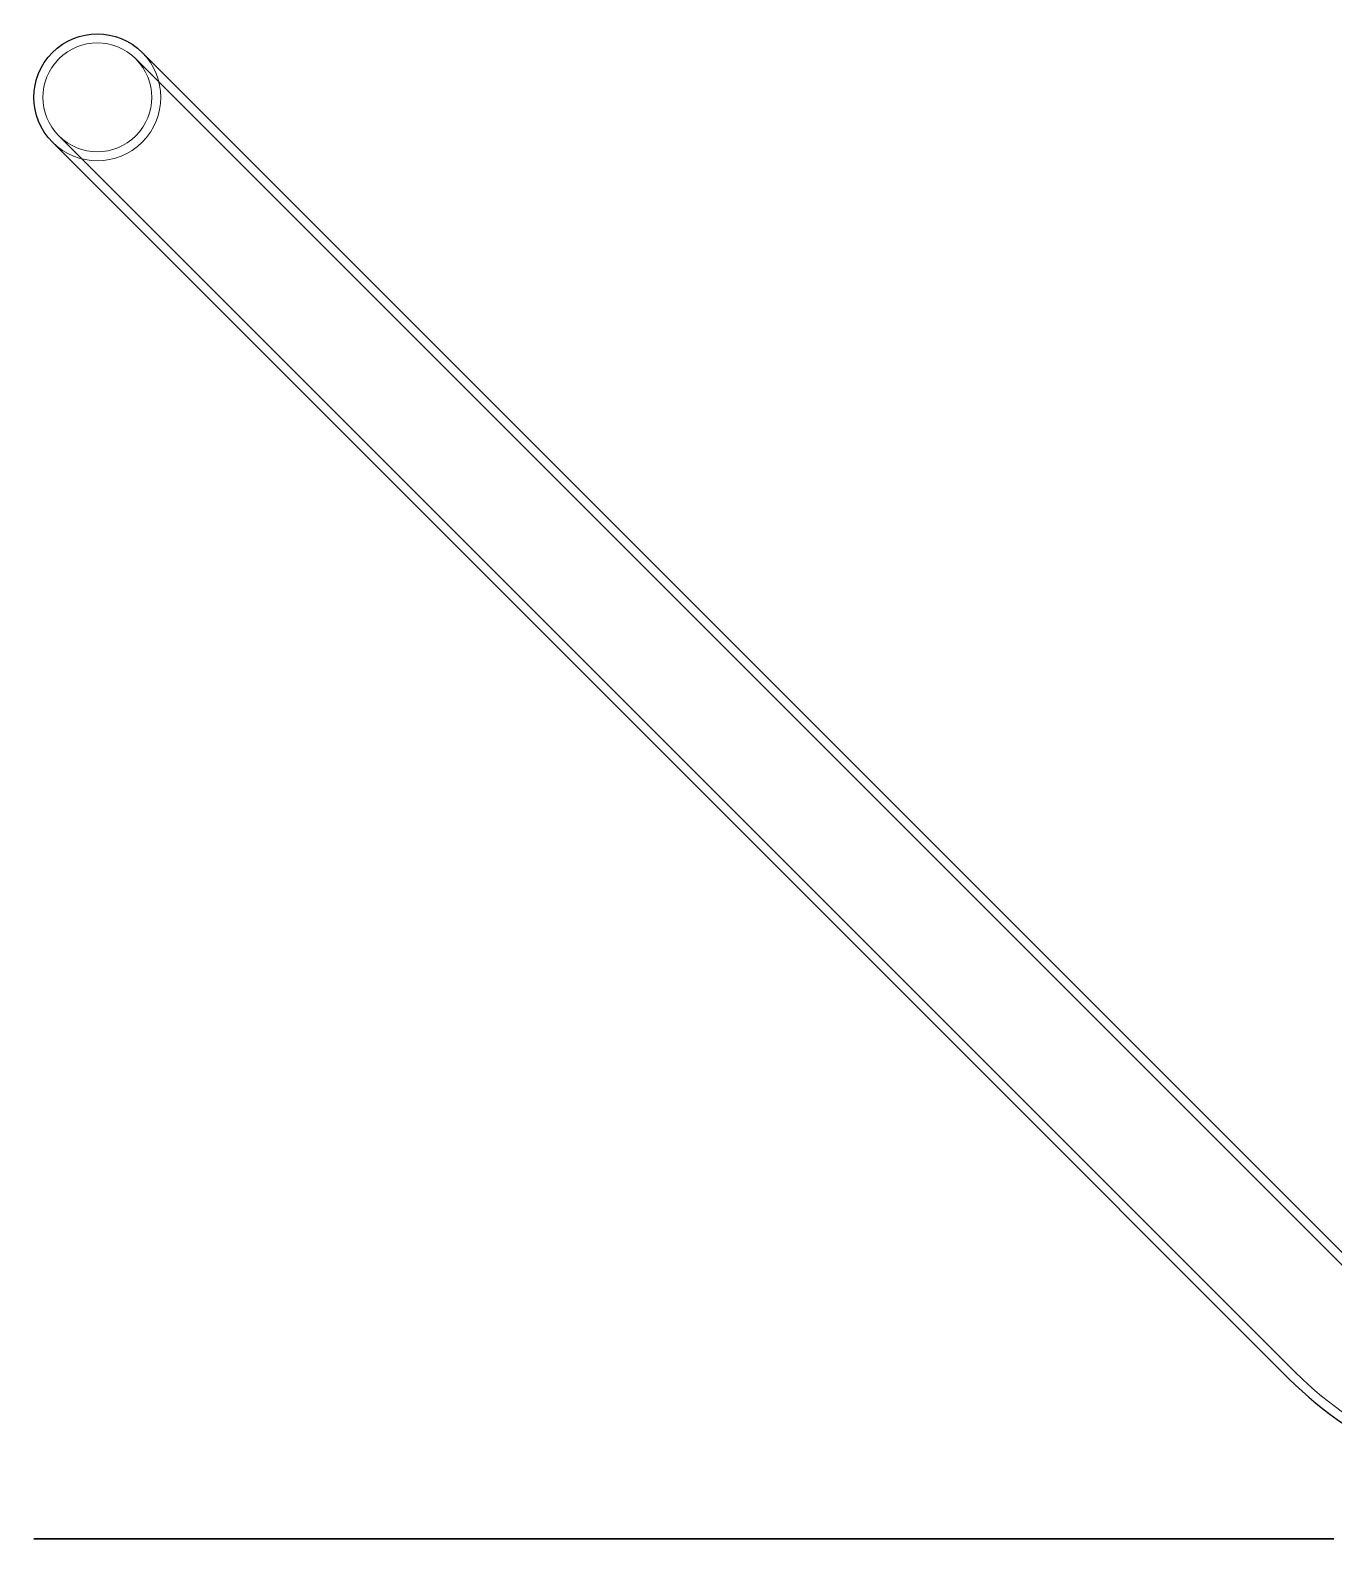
# Model space of a CAD drawing. Header units: millimetres. Extents: x -521 to 145, y 0 to 499.
# Drawn here: x -520.6 to -89.3, y 0 to 499.1 of the extents above; entities that cross this region are included whole.
import ezdxf
from ezdxf.lldxf.tags import DXFTag

# ---------------------------------------------------------------- set-up
doc = ezdxf.new("R2010")
doc.units = ezdxf.units.MM
doc.layers.add('ORTHO$31', color=7, linetype='Continuous', true_color=0xffffff)
doc.layers.add('ORTHO$32', color=7, linetype='Continuous', true_color=0xffffff)
tags = doc.linetypes.add('DASHED', pattern=[25.72, 12.86, -12.86]).pattern_tags.tags
tags[6:7] = [DXFTag(74, 4), DXFTag(75, 0), DXFTag(340, '0'), DXFTag(46, 0.0), DXFTag(50, 0.0), DXFTag(44, 0.0), DXFTag(45, 0.0)]
tags[4:5] = [DXFTag(74, 4), DXFTag(75, 0), DXFTag(340, '0'), DXFTag(46, 0.0), DXFTag(50, 0.0), DXFTag(44, 0.0), DXFTag(45, 0.0)]

msp = doc.modelspace()

# ---------------------------------------------------------------- linework, layer by layer
at = {"layer": 'ORTHO$31', "color": 53, "linetype": 'DASHED', "lineweight": 18}
for p, q in [((-485.68, 489.63), (-414.97, 418.92)), ((-414.97, 418.92), (-485.68, 489.63)), ((-485.68, 489.63), (-485.68, 489.63)), ((-483.56, 491.76), (-483.56, 491.76)), ((-513.26, 462.06), (-513.26, 462.06)), ((-511.13, 464.18), (-511.13, 464.18)), ((-440.42, 393.47), (-511.13, 464.18)), ((-511.13, 464.18), (-440.42, 393.47)), ((-188.69, 192.65), (-414.97, 418.92)), ((-214.15, 167.19), (-440.42, 393.47)), ((-76.56, 80.52), (-188.69, 192.65)), ((-102.02, 55.06), (-214.15, 167.19))]:
    msp.add_line(p, q, dxfattribs=at)
at = {"layer": 'ORTHO$31', "color": 30, "linetype": 'Continuous', "lineweight": 25}
for p, q in [((-483.56, 491.76), (-412.85, 421.04)), ((-412.85, 421.04), (-483.56, 491.76)), ((-513.26, 462.06), (-442.54, 391.35)), ((-442.54, 391.35), (-513.26, 462.06)), ((-412.85, 421.04), (-186.57, 194.77)), ((-442.54, 391.35), (-216.27, 165.07)), ((-186.57, 194.77), (-74.44, 82.64)), ((-216.27, 165.07), (-104.14, 52.94))]:
    msp.add_line(p, q, dxfattribs=at)
at = {"layer": 'ORTHO$31', "color": 30, "linetype": 'Continuous', "lineweight": 25, "extrusion": (0, 0, -1)}
msp.add_arc((498.41, 476.91), 21, 315, 135, dxfattribs=at)
at = {"layer": 'ORTHO$31', "color": 53, "linetype": 'DASHED', "lineweight": 18, "extrusion": (0, 0, -1)}
for centre, radius, start, end in [((498.41, 476.91), 18, 315, 135), ((498.41, 476.91), 21, 135, 315), ((498.41, 476.91), 18, 135, 315), ((18.58, 138.5), 118, 270, 315)]:
    msp.add_arc(centre, radius, start, end, dxfattribs=at)
at = {"layer": 'ORTHO$31', "color": 30, "linetype": 'Continuous', "lineweight": 25}
msp.add_arc((-18.58, 138.5), 121, 225, 270, dxfattribs=at)
at = {"layer": 'ORTHO$32', "color": 30, "linetype": 'Continuous', "lineweight": 25}
for p, q in [((-519.41, 0, 100), (-519.41, 0, 900)), ((-477.41, 0, 900), (-477.41, 0, 100)), ((-201.42, 0, 979), (-427.7, 0, 979)), ((-427.7, 0, 21), (-201.42, 0, 21)), ((-201.42, 0, -21), (-427.7, 0, -21)), ((-427.7, 0, 1021), (-201.42, 0, 1021)), ((-89.29, 0, -21), (-201.42, 0, -21)), ((-89.29, 0, 979), (-201.42, 0, 979)), ((-201.42, 0, 1021), (-89.29, 0, 1021)), ((-201.42, 0, 21), (-89.29, 0, 21))]:
    msp.add_line(p, q, dxfattribs=at)
at = {"layer": 'ORTHO$32', "color": 53, "linetype": 'DASHED', "lineweight": 18}
for p, q in [((-516.41, 0, 100), (-516.41, 0, 900)), ((-480.41, 0, 900), (-480.41, 0, 100)), ((-427.7, 0, 1018), (-201.42, 0, 1018)), ((-201.42, 0, -18), (-427.7, 0, -18)), ((-201.42, 0, 982), (-427.7, 0, 982)), ((-427.7, 0, 18), (-201.42, 0, 18)), ((-89.29, 0, -18), (-201.42, 0, -18)), ((-201.42, 0, 1018), (-89.29, 0, 1018)), ((-201.42, 0, 18), (-89.29, 0, 18)), ((-89.29, 0, 982), (-201.42, 0, 982))]:
    msp.add_line(p, q, dxfattribs=at)
at = {"layer": 'ORTHO$32', "color": 30, "linetype": 'Continuous', "lineweight": 25}
for points, knots in [([(-427.7, 0, -21), (-428.44, 0, -21), (-430.37, 0, -20.97), (-433.48, 0, -20.79), (-437.02, 0, -20.42), (-440.54, 0, -19.86), (-444.04, 0, -19.13), (-447.52, 0, -18.23), (-450.97, 0, -17.15), (-454.39, 0, -15.9), (-457.76, 0, -14.47), (-461.09, 0, -12.88), (-464.38, 0, -11.11), (-467.61, 0, -9.18), (-470.78, 0, -7.09), (-473.89, 0, -4.83), (-476.94, 0, -2.41), (-479.91, 0, 0.17), (-482.8, 0, 2.9), (-485.61, 0, 5.78), (-488.33, 0, 8.8), (-490.97, 0, 11.97), (-493.5, 0, 15.26), (-495.93, 0, 18.69), (-498.26, 0, 22.24), (-500.48, 0, 25.91), (-502.59, 0, 29.69), (-504.59, 0, 33.57), (-506.46, 0, 37.55), (-508.22, 0, 41.63), (-509.86, 0, 45.78), (-511.37, 0, 50.02), (-512.75, 0, 54.33), (-514.01, 0, 58.7), (-515.14, 0, 63.14), (-516.14, 0, 67.62), (-517.01, 0, 72.15), (-517.75, 0, 76.72), (-518.35, 0, 81.33), (-518.82, 0, 85.96), (-519.16, 0, 90.61), (-519.36, 0, 95.29), (-519.41, 0, 98.42), (-519.41, 0, 100)], [0, 0, 0, 0, 0.014689, 0.038111, 0.061534, 0.084975, 0.10845, 0.131976, 0.155566, 0.179235, 0.202994, 0.226853, 0.250819, 0.274898, 0.299093, 0.323404, 0.347829, 0.372364, 0.397003, 0.421739, 0.446564, 0.471466, 0.496437, 0.521466, 0.546543, 0.57166, 0.596807, 0.621977, 0.647163, 0.672359, 0.697561, 0.722762, 0.747962, 0.773158, 0.798348, 0.823531, 0.848709, 0.873881, 0.899047, 0.924209, 0.949368, 0.974526, 1, 1, 1, 1]), ([(-519.41, 0, 900), (-519.41, 0, 900.85), (-519.39, 0, 903.26), (-519.27, 0, 907.22), (-518.99, 0, 911.88), (-518.58, 0, 916.52), (-518.04, 0, 921.14), (-517.37, 0, 925.73), (-516.56, 0, 930.28), (-515.62, 0, 934.79), (-514.55, 0, 939.26), (-513.35, 0, 943.67), (-512.02, 0, 948.01), (-510.56, 0, 952.29), (-508.98, 0, 956.5), (-507.27, 0, 960.62), (-505.44, 0, 964.66), (-503.49, 0, 968.61), (-501.42, 0, 972.45), (-499.23, 0, 976.19), (-496.94, 0, 979.82), (-494.53, 0, 983.32), (-492.01, 0, 986.7), (-489.39, 0, 989.95), (-486.68, 0, 993.07), (-483.87, 0, 996.04), (-480.97, 0, 998.86), (-477.99, 0, 1001.52), (-474.92, 0, 1004.03), (-471.79, 0, 1006.38), (-468.59, 0, 1008.56), (-465.32, 0, 1010.57), (-462.01, 0, 1012.41), (-458.64, 0, 1014.07), (-455.23, 0, 1015.56), (-451.78, 0, 1016.87), (-448.3, 0, 1018), (-444.79, 0, 1018.95), (-441.26, 0, 1019.73), (-437.72, 0, 1020.32), (-434.17, 0, 1020.73), (-430.82, 0, 1020.96), (-428.67, 0, 1021), (-427.7, 0, 1021)], [0, 0, 0, 0, 0.013737, 0.038897, 0.064061, 0.089231, 0.114407, 0.139592, 0.164788, 0.189994, 0.215212, 0.240443, 0.265686, 0.290942, 0.316209, 0.341485, 0.366769, 0.392057, 0.417343, 0.442622, 0.467887, 0.493131, 0.518344, 0.543517, 0.56864, 0.593702, 0.618691, 0.643597, 0.668409, 0.693117, 0.717713, 0.742192, 0.76655, 0.790784, 0.814895, 0.838888, 0.862767, 0.886543, 0.910224, 0.933824, 0.957357, 0.980838, 1, 1, 1, 1]), ([(-427.7, 0, 979), (-428, 0, 979), (-429.06, 0, 978.98), (-430.87, 0, 978.86), (-433.14, 0, 978.52), (-435.38, 0, 978.01), (-437.6, 0, 977.33), (-439.78, 0, 976.49), (-441.93, 0, 975.5), (-444.04, 0, 974.35), (-446.12, 0, 973.06), (-448.16, 0, 971.62), (-450.17, 0, 970.04), (-452.13, 0, 968.31), (-454.06, 0, 966.44), (-455.94, 0, 964.43), (-457.77, 0, 962.28), (-459.55, 0, 960), (-461.27, 0, 957.58), (-462.93, 0, 955.04), (-464.52, 0, 952.37), (-466.04, 0, 949.58), (-467.48, 0, 946.68), (-468.84, 0, 943.67), (-470.11, 0, 940.56), (-471.29, 0, 937.35), (-472.38, 0, 934.06), (-473.37, 0, 930.68), (-474.26, 0, 927.23), (-475.04, 0, 923.72), (-475.71, 0, 920.15), (-476.28, 0, 916.53), (-476.73, 0, 912.87), (-477.07, 0, 909.18), (-477.3, 0, 905.47), (-477.39, 0, 902.41), (-477.41, 0, 900.58), (-477.41, 0, 900)], [0, 0, 0, 0, 0.013849, 0.048395, 0.082732, 0.116524, 0.149574, 0.181824, 0.213309, 0.244117, 0.274346, 0.304098, 0.333462, 0.362518, 0.391332, 0.41996, 0.448448, 0.476834, 0.505149, 0.533417, 0.561658, 0.589887, 0.618115, 0.64635, 0.674598, 0.702864, 0.731152, 0.759464, 0.787799, 0.816158, 0.844538, 0.872938, 0.901354, 0.929785, 0.958225, 0.986672, 1, 1, 1, 1]), ([(-477.41, 0, 100), (-477.41, 0, 99.37), (-477.39, 0, 97.5), (-477.29, 0, 94.38), (-477.06, 0, 90.67), (-476.72, 0, 86.98), (-476.26, 0, 83.33), (-475.69, 0, 79.71), (-475.01, 0, 76.14), (-474.22, 0, 72.63), (-473.33, 0, 69.19), (-472.34, 0, 65.82), (-471.25, 0, 62.53), (-470.07, 0, 59.33), (-468.79, 0, 56.23), (-467.44, 0, 53.23), (-466, 0, 50.34), (-464.48, 0, 47.56), (-462.89, 0, 44.91), (-461.24, 0, 42.38), (-459.53, 0, 39.98), (-457.77, 0, 37.71), (-455.95, 0, 35.59), (-454.1, 0, 33.6), (-452.2, 0, 31.76), (-450.27, 0, 30.05), (-448.32, 0, 28.5), (-446.33, 0, 27.08), (-444.32, 0, 25.81), (-442.29, 0, 24.69), (-440.24, 0, 23.71), (-438.16, 0, 22.87), (-436.05, 0, 22.18), (-433.92, 0, 21.64), (-431.75, 0, 21.26), (-429.67, 0, 21.04), (-428.31, 0, 21), (-427.7, 0, 21)], [0, 0, 0, 0, 0.014426, 0.042872, 0.071314, 0.099745, 0.128161, 0.15656, 0.184937, 0.213289, 0.241615, 0.269911, 0.298178, 0.326414, 0.35462, 0.382798, 0.410952, 0.439088, 0.467214, 0.495337, 0.523469, 0.551627, 0.579829, 0.608103, 0.636478, 0.664994, 0.693694, 0.722634, 0.751876, 0.781495, 0.811573, 0.8422, 0.873469, 0.90546, 0.938223, 0.971737, 1, 1, 1, 1])]:
    msp.add_open_spline(points, degree=3, knots=knots, dxfattribs=at)
at = {"layer": 'ORTHO$32', "color": 53, "linetype": 'DASHED', "lineweight": 18}
for points, knots in [([(-516.41, 0, 900), (-516.41, 0, 900.83), (-516.39, 0, 903.2), (-516.27, 0, 907.11), (-516, 0, 911.7), (-515.59, 0, 916.28), (-515.06, 0, 920.84), (-514.39, 0, 925.37), (-513.59, 0, 929.85), (-512.66, 0, 934.3), (-511.59, 0, 938.7), (-510.41, 0, 943.04), (-509.09, 0, 947.32), (-507.65, 0, 951.53), (-506.08, 0, 955.67), (-504.39, 0, 959.72), (-502.58, 0, 963.69), (-500.65, 0, 967.56), (-498.61, 0, 971.33), (-496.45, 0, 974.99), (-494.18, 0, 978.54), (-491.8, 0, 981.97), (-489.32, 0, 985.27), (-486.74, 0, 988.45), (-484.07, 0, 991.48), (-481.3, 0, 994.37), (-478.44, 0, 997.11), (-475.5, 0, 999.7), (-472.49, 0, 1002.12), (-469.41, 0, 1004.39), (-466.26, 0, 1006.49), (-463.05, 0, 1008.42), (-459.79, 0, 1010.18), (-456.48, 0, 1011.76), (-453.13, 0, 1013.17), (-449.74, 0, 1014.4), (-446.33, 0, 1015.45), (-442.89, 0, 1016.32), (-439.43, 0, 1017.01), (-435.96, 0, 1017.53), (-432.48, 0, 1017.86), (-429.72, 0, 1017.98), (-428.13, 0, 1018), (-427.7, 0, 1018)], [0, 0, 0, 0, 0.013794, 0.039192, 0.064593, 0.09, 0.115413, 0.140833, 0.166263, 0.191702, 0.217153, 0.242614, 0.268088, 0.293572, 0.319068, 0.344572, 0.370083, 0.395598, 0.421112, 0.44662, 0.472115, 0.497592, 0.523041, 0.548454, 0.573821, 0.599132, 0.624375, 0.649542, 0.67462, 0.699601, 0.724478, 0.749244, 0.773895, 0.798429, 0.822848, 0.847155, 0.871355, 0.895458, 0.919474, 0.943416, 0.967298, 0.991136, 1, 1, 1, 1]), ([(-427.7, 0, -18), (-428.41, 0, -18), (-430.28, 0, -17.97), (-433.31, 0, -17.8), (-436.77, 0, -17.42), (-440.22, 0, -16.87), (-443.65, 0, -16.14), (-447.05, 0, -15.24), (-450.43, 0, -14.16), (-453.77, 0, -12.91), (-457.07, 0, -11.49), (-460.33, 0, -9.9), (-463.54, 0, -8.14), (-466.69, 0, -6.21), (-469.79, 0, -4.12), (-472.83, 0, -1.86), (-475.8, 0, 0.55), (-478.69, 0, 3.12), (-481.51, 0, 5.85), (-484.24, 0, 8.72), (-486.89, 0, 11.73), (-489.44, 0, 14.88), (-491.9, 0, 18.16), (-494.26, 0, 21.58), (-496.51, 0, 25.11), (-498.66, 0, 28.75), (-500.69, 0, 32.51), (-502.61, 0, 36.37), (-504.41, 0, 40.32), (-506.1, 0, 44.37), (-507.66, 0, 48.5), (-509.1, 0, 52.7), (-510.41, 0, 56.97), (-511.6, 0, 61.31), (-512.66, 0, 65.7), (-513.59, 0, 70.14), (-514.39, 0, 74.63), (-515.05, 0, 79.16), (-515.59, 0, 83.71), (-516, 0, 88.29), (-516.27, 0, 92.88), (-516.39, 0, 96.79), (-516.41, 0, 99.16), (-516.41, 0, 100)], [0, 0, 0, 0, 0.014606, 0.038405, 0.062206, 0.086025, 0.109879, 0.133783, 0.157753, 0.1818, 0.205935, 0.230169, 0.254507, 0.278953, 0.303509, 0.328174, 0.352946, 0.377818, 0.402786, 0.42784, 0.452971, 0.478171, 0.503429, 0.528736, 0.554083, 0.579461, 0.604864, 0.630283, 0.655714, 0.681152, 0.706591, 0.732029, 0.757464, 0.782893, 0.808317, 0.833736, 0.859148, 0.884555, 0.909957, 0.935356, 0.960752, 0.986148, 1, 1, 1, 1]), ([(-480.41, 0, 100), (-480.41, 0, 99.35), (-480.39, 0, 97.44), (-480.29, 0, 94.26), (-480.06, 0, 90.48), (-479.71, 0, 86.72), (-479.24, 0, 82.99), (-478.66, 0, 79.29), (-477.97, 0, 75.65), (-477.17, 0, 72.06), (-476.27, 0, 68.54), (-475.25, 0, 65.08), (-474.14, 0, 61.71), (-472.93, 0, 58.42), (-471.63, 0, 55.23), (-470.24, 0, 52.14), (-468.77, 0, 49.16), (-467.21, 0, 46.29), (-465.58, 0, 43.54), (-463.87, 0, 40.91), (-462.11, 0, 38.41), (-460.28, 0, 36.05), (-458.39, 0, 33.82), (-456.46, 0, 31.73), (-454.48, 0, 29.78), (-452.46, 0, 27.97), (-450.41, 0, 26.31), (-448.31, 0, 24.8), (-446.19, 0, 23.43), (-444.04, 0, 22.22), (-441.86, 0, 21.15), (-439.66, 0, 20.23), (-437.42, 0, 19.46), (-435.15, 0, 18.84), (-432.86, 0, 18.39), (-430.56, 0, 18.1), (-428.84, 0, 18.01), (-427.89, 0, 18), (-427.7, 0, 18)], [0, 0, 0, 0, 0.014401, 0.042649, 0.070894, 0.099129, 0.127353, 0.155562, 0.183754, 0.211925, 0.240075, 0.268201, 0.296302, 0.324379, 0.352432, 0.380462, 0.408473, 0.43647, 0.464458, 0.492446, 0.520441, 0.548458, 0.576513, 0.604626, 0.632823, 0.661134, 0.689594, 0.718246, 0.747137, 0.776323, 0.805862, 0.835819, 0.866252, 0.897212, 0.928724, 0.960773, 0.991873, 1, 1, 1, 1]), ([(-427.7, 0, 982), (-428.03, 0, 982), (-429.16, 0, 981.98), (-431.08, 0, 981.85), (-433.46, 0, 981.51), (-435.83, 0, 980.99), (-438.16, 0, 980.31), (-440.47, 0, 979.45), (-442.74, 0, 978.44), (-444.98, 0, 977.27), (-447.18, 0, 975.95), (-449.33, 0, 974.48), (-451.45, 0, 972.87), (-453.52, 0, 971.1), (-455.55, 0, 969.19), (-457.53, 0, 967.14), (-459.45, 0, 964.96), (-461.32, 0, 962.63), (-463.13, 0, 960.17), (-464.87, 0, 957.59), (-466.54, 0, 954.88), (-468.13, 0, 952.04), (-469.64, 0, 949.1), (-471.07, 0, 946.05), (-472.41, 0, 942.89), (-473.66, 0, 939.64), (-474.82, 0, 936.3), (-475.87, 0, 932.87), (-476.82, 0, 929.38), (-477.66, 0, 925.81), (-478.4, 0, 922.19), (-479.02, 0, 918.51), (-479.53, 0, 914.8), (-479.93, 0, 911.04), (-480.21, 0, 907.27), (-480.37, 0, 903.58), (-480.41, 0, 901.16), (-480.41, 0, 900)], [0, 0, 0, 0, 0.013854, 0.046755, 0.079528, 0.111955, 0.143894, 0.175278, 0.206105, 0.236413, 0.266262, 0.295718, 0.324846, 0.353707, 0.382353, 0.41083, 0.439178, 0.467429, 0.495609, 0.523741, 0.551842, 0.579927, 0.608007, 0.636087, 0.664174, 0.692274, 0.72039, 0.748524, 0.776676, 0.804847, 0.833036, 0.861241, 0.889461, 0.917692, 0.945933, 0.974181, 1, 1, 1, 1])]:
    msp.add_open_spline(points, degree=3, knots=knots, dxfattribs=at)

doc.saveas('drawing.dxf')
